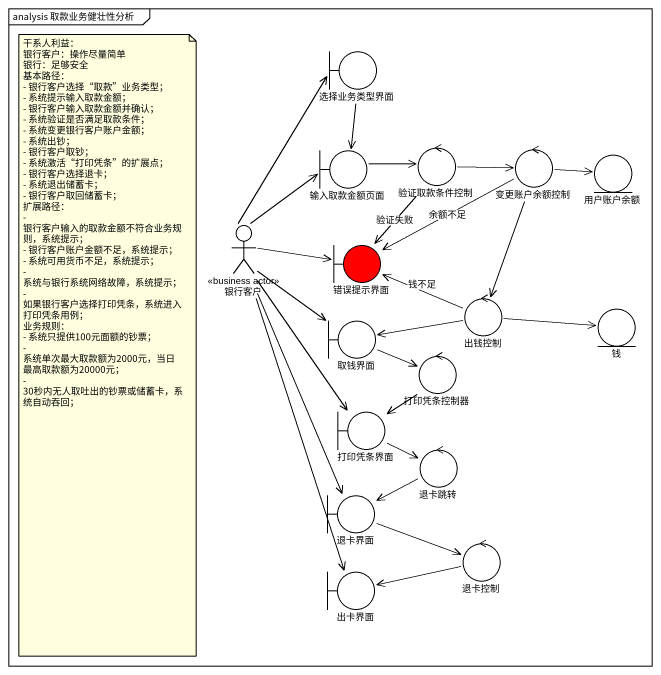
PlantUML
@startuml
mainframe analysis 取款业务健壮性分析
boundary 选择业务类型界面
boundary 输入取款金额页面
control 验证取款条件控制
control 变更账户余额控制
entity 用户账户余额
actor 银行客户 <<business actor>>
boundary 错误提示界面 #FF0000
boundary 取钱界面
control 出钱控制
entity 钱
control 打印凭条控制器
boundary 打印凭条界面
control 退卡跳转
boundary 退卡界面
control 退卡控制
boundary 出卡界面
选择业务类型界面 --> 输入取款金额页面
输入取款金额页面 -right-> 验证取款条件控制
验证取款条件控制 -right-> 变更账户余额控制
验证取款条件控制 --> 错误提示界面 : 验证失败
变更账户余额控制 -right-> 用户账户余额
变更账户余额控制 -left-> 错误提示界面 : 余额不足
变更账户余额控制 --> 出钱控制
银行客户 -up-> 选择业务类型界面
银行客户 -up-> 输入取款金额页面
银行客户 -right-> 错误提示界面
银行客户 --> 取钱界面
银行客户 --> 打印凭条界面
银行客户 --> 退卡界面
银行客户 --> 退卡界面
银行客户 --> 出卡界面
取钱界面 -right-> 打印凭条控制器
出钱控制 -left-> 错误提示界面 : 钱不足
出钱控制 -left-> 取钱界面
出钱控制 -right-> 钱
打印凭条控制器 --> 打印凭条界面
打印凭条界面 -right-> 退卡跳转
退卡跳转 -left-> 退卡界面
退卡界面 -right-> 退卡控制
退卡控制 -left-> 出卡界面
note as N1
  干系人利益：
  银行客户：操作尽量简单
  银行：足够安全
  基本路径：
  - 银行客户选择“取款”业务类型；
  - 系统提示输入取款金额；
  - 银行客户输入取款金额并确认；
  - 系统验证是否满足取款条件；
  - 系统变更银行客户账户金额；
  - 系统出钞；
  - 银行客户取钞；
  - 系统激活“打印凭条”的扩展点；
  - 银行客户选择退卡；
  - 系统退出储蓄卡；
  - 银行客户取回储蓄卡；
  扩展路径：
  - 银行客户输入的取款金额不符合业务规则，系统提示；
  - 银行客户账户金额不足，系统提示；
  - 系统可用货币不足，系统提示；
  - 系统与银行系统网络故障，系统提示；
  - 如果银行客户选择打印凭条，系统进入打印凭条用例；
  业务规则：
  - 系统只提供100元面额的钞票；
  - 系统单次最大取款额为2000元，当日最高取款额为20000元；
  - 30秒内无人取吐出的钞票或储蓄卡，系统自动吞回；
end note
@enduml
